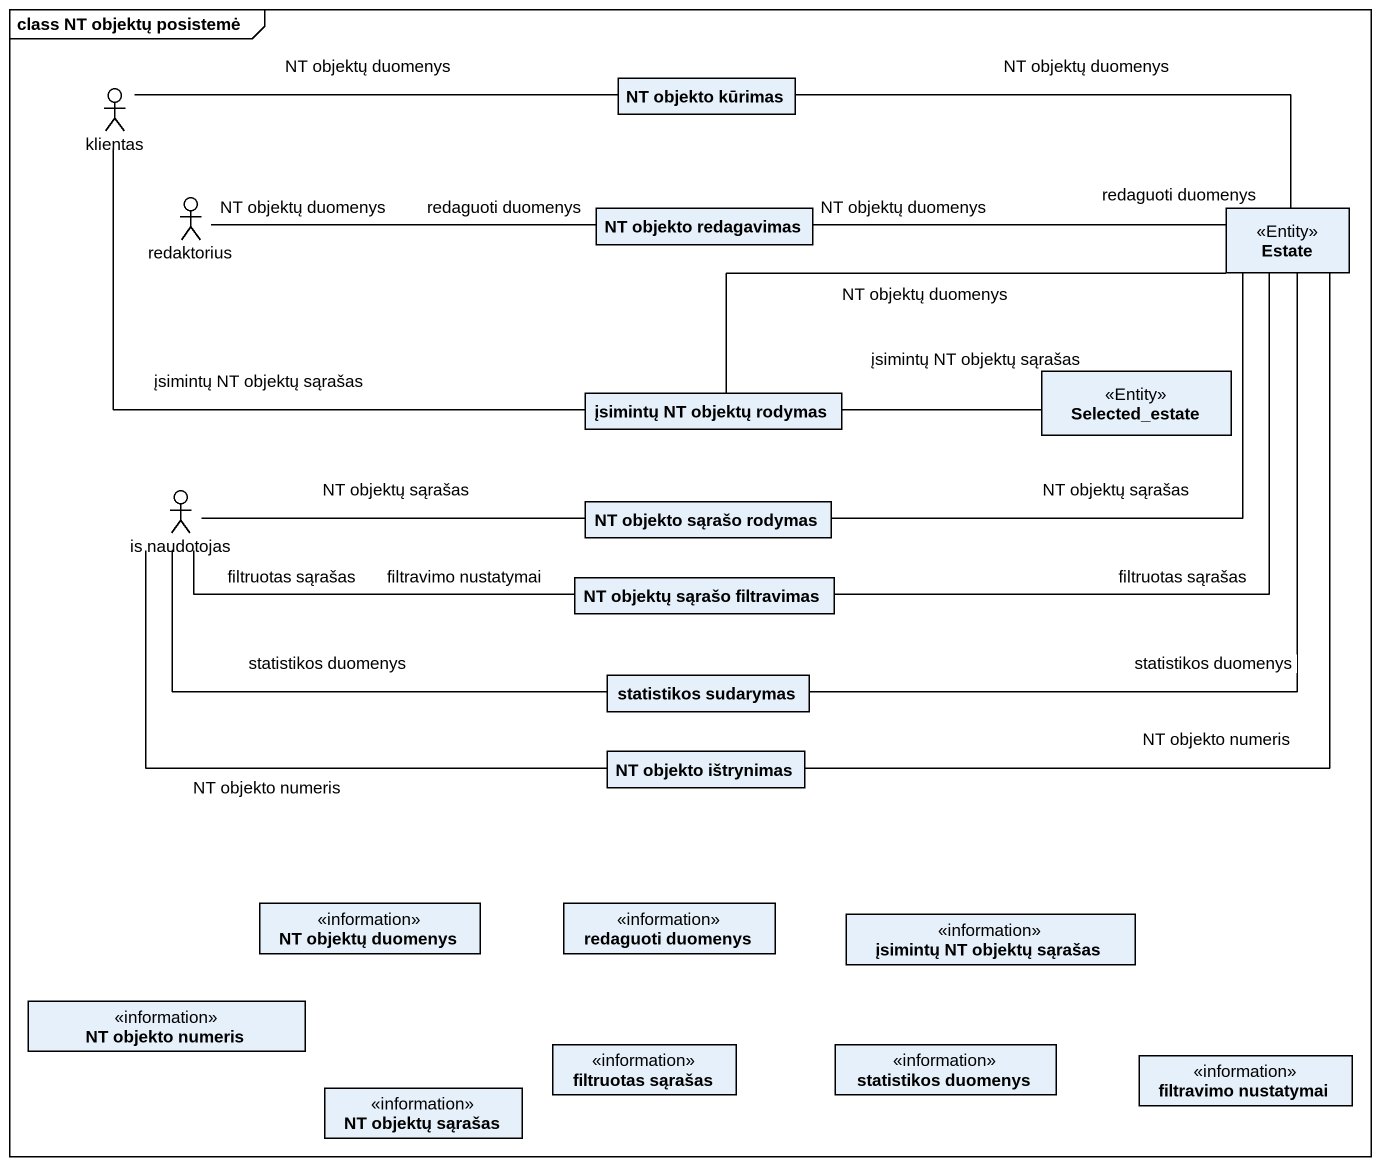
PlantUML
@startuml
mainframe class NT objektų posistemė
allowmixing
hide circle
hide empty members
class "NT objekto kūrimas" as NT_objekto_kūrimas
actor klientas
actor redaktorius
class "NT objekto redagavimas" as NT_objekto_redagavimas
class Estate <<Entity>>
class "įsimintų NT objektų rodymas" as įsimintų_NT_objektų_rodymas
class Selected_estate <<Entity>>
actor "is naudotojas" as is_naudotojas
class "NT objekto sąrašo rodymas" as NT_objekto_sąrašo_rodymas
class "NT objektų sąrašo filtravimas" as NT_objektų_sąrašo
class "statistikos sudarymas" as statistikos_sudarymas
class "NT objekto ištrynimas" as NT_objekto_ištrynimas
class "NT objektų duomenys" as NT_objektų_duomenys <<information>>
class "redaguoti duomenys" as redaguoti_duomenys <<information>>
class "įsimintų NT objektų sąrašas" as įsimintų_NT_objektų_sąrašas <<information>>
class "NT objekto numeris" as NT_objekto_numeris <<information>>
class "filtruotas sąrašas" as filtruotas_sąrašas <<information>>
class "statistikos duomenys" as statistikos_duomenys <<information>>
class "filtravimo nustatymai" as filtravimo_nustatymai <<information>>
class "NT objektų sąrašas" as NT_objektų_sąrašas <<information>>
NT_objekto_kūrimas -right- Estate : NT objektų duomenys
klientas -right- NT_objekto_kūrimas : NT objektų duomenys
redaktorius -right- NT_objekto_redagavimas : redaguoti duomenys\nNT objektų duomenys
NT_objekto_redagavimas -right- Estate : redaguoti duomenys\nNT objektų duomenys
Estate -left- įsimintų_NT_objektų_rodymas : NT objektų duomenys
Estate -left- NT_objekto_sąrašo_rodymas : NT objektų sąrašas
Estate -- NT_objektų_sąrašo : filtruotas sąrašas
Estate -- statistikos_sudarymas : statistikos duomenys
įsimintų_NT_objektų_rodymas -left- klientas : įsimintų NT objektų sąrašas
Selected_estate -left- įsimintų_NT_objektų_rodymas : įsimintų NT objektų sąrašas
is_naudotojas -right- NT_objekto_ištrynimas : NT objekto numeris
NT_objekto_sąrašo_rodymas -left- is_naudotojas : NT objektų sąrašas
NT_objektų_sąrašo -left- is_naudotojas : filtruotas sąrašas\nfiltravimo nustatymai
statistikos_sudarymas -left- is_naudotojas : statistikos duomenys
NT_objekto_ištrynimas -up- Estate : NT objekto numeris
@enduml
